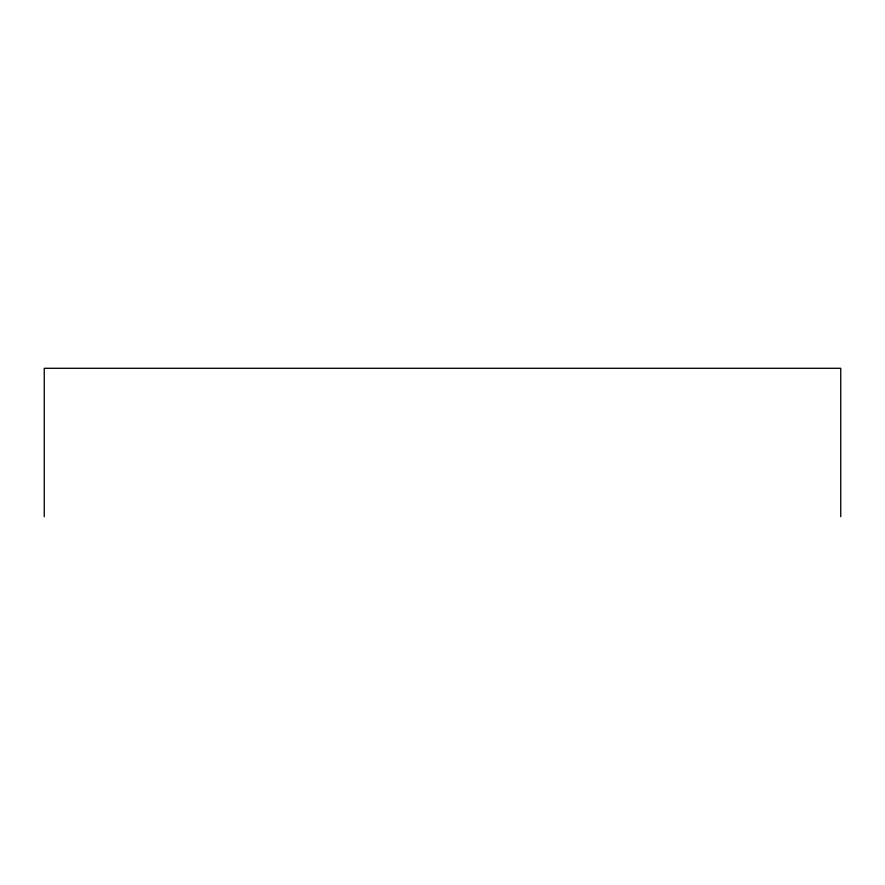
<?xml version="1.0" encoding="UTF-8"?>
<svg xmlns="http://www.w3.org/2000/svg" width="885" height="885" viewBox="0 0 885 885"><rect width="100%" height="100%" fill="white"/><g stroke="black" fill="none" stroke-linecap="round" stroke-linejoin="round"><path stroke-width="1.33" d="M840.75 516.707L840.75 368.293L44.25 368.293L44.25 516.707"/></g></svg>
